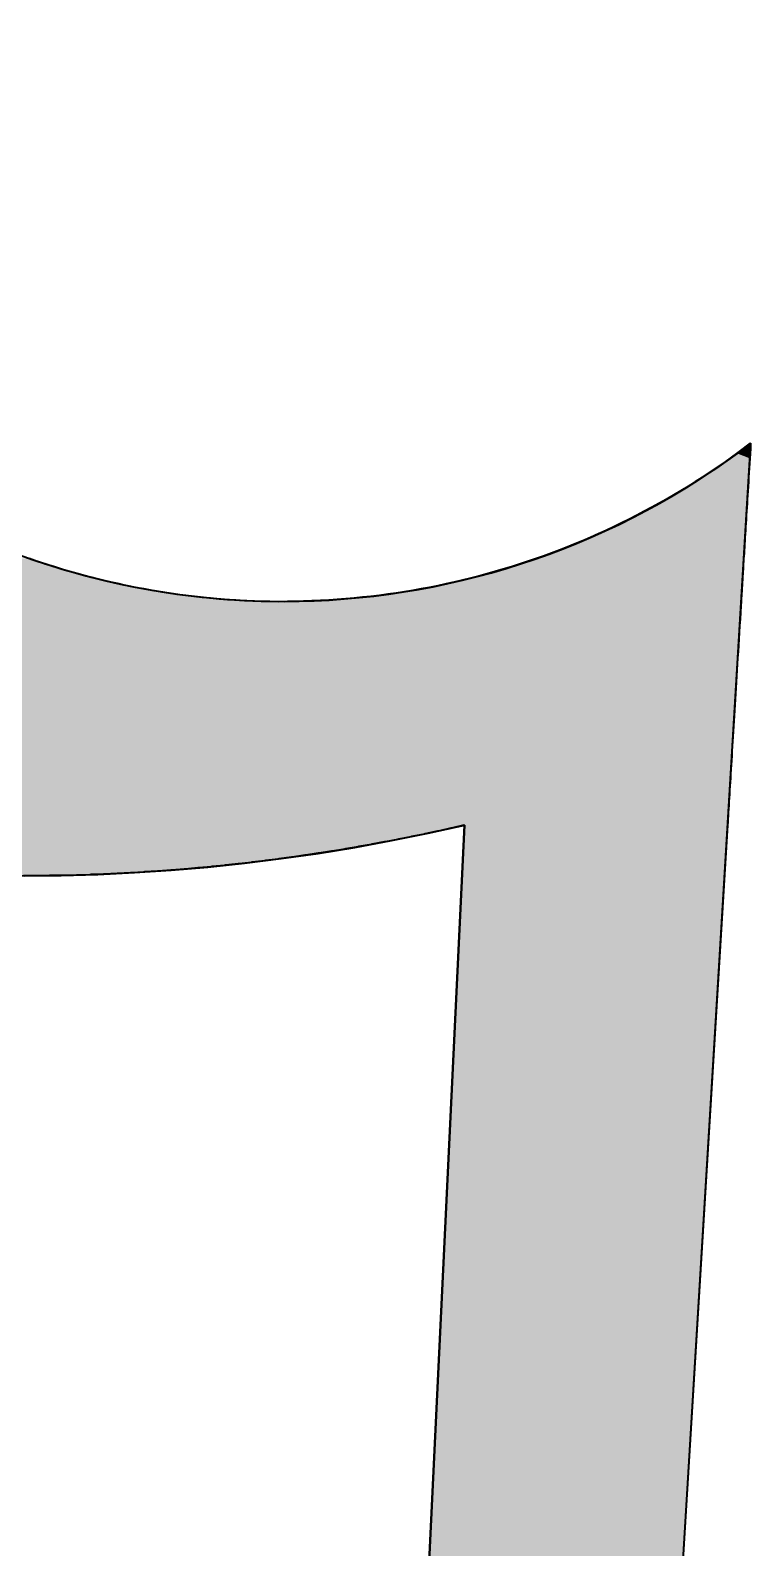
# Model space of a CAD drawing. Header units: inches. Extents: x -225 to -89, y -302 to -258.
# Drawn here: x -167.3082 to -167.0936, y -266.3035 to -265.852 of the extents above; entities that cross this region are included whole.
import ezdxf

# ---------------------------------------------------------------- set-up
doc = ezdxf.new("R2010")
doc.units = ezdxf.units.IN
doc.header["$MEASUREMENT"] = 0
doc.layers.add('A-Elev-Line-01', color=252, linetype='Continuous', lineweight=35)

# ---------------------------------------------------------------- blocks, each defined once
blk = doc.blocks.new('*U20')
at = {"color": 150, "linetype": 'Continuous'}
for p, q in [((2123.03, 1914.33), (2121.84, 1913.45)), ((2123.92, 1915), (2123.03, 1914.33)), ((2124.22, 1915.23), (2123.92, 1915)), ((2124.16, 1914.33), (2124.11, 1913.45)), ((2124.2, 1915), (2124.16, 1914.33)), ((2124.2, 1915), (2124.22, 1915.23)), ((2119.43, 1911.73), (2118.2, 1910.89)), ((2120.64, 1912.59), (2119.43, 1911.73)), ((2121.84, 1913.45), (2120.64, 1912.59)), ((2124.01, 1911.73), (2123.95, 1910.89)), ((2124.06, 1912.59), (2124.01, 1911.73)), ((2124.11, 1913.45), (2124.06, 1912.59)), ((2114.48, 1908.45), (2113.23, 1907.67)), ((2115.73, 1909.25), (2114.48, 1908.45)), ((2116.97, 1910.07), (2115.73, 1909.25)), ((2118.2, 1910.89), (2116.97, 1910.07)), ((2123.81, 1908.45), (2123.76, 1907.67)), ((2123.85, 1909.25), (2123.81, 1908.45)), ((2123.9, 1910.07), (2123.85, 1909.25)), ((2123.95, 1910.89), (2123.9, 1910.07)), ((2110.69, 1906.14), (2109.4, 1905.39)), ((2111.96, 1906.9), (2110.69, 1906.14)), ((2113.23, 1907.67), (2111.96, 1906.9)), ((2123.67, 1906.14), (2123.62, 1905.39)), ((2123.71, 1906.9), (2123.67, 1906.14)), ((2123.76, 1907.67), (2123.71, 1906.9)), ((2105.51, 1903.25), (2104.19, 1902.56)), ((2106.82, 1903.95), (2105.51, 1903.25)), ((2108.11, 1904.66), (2106.82, 1903.95)), ((2109.4, 1905.39), (2108.11, 1904.66)), ((2123.49, 1903.25), (2123.45, 1902.56)), ((2123.53, 1903.95), (2123.49, 1903.25)), ((2123.58, 1904.66), (2123.53, 1903.95)), ((2123.62, 1905.39), (2123.58, 1904.66)), ((2100.21, 1900.59), (2098.87, 1899.96)), ((2101.54, 1901.23), (2100.21, 1900.59)), ((2102.87, 1901.89), (2101.54, 1901.23)), ((2104.19, 1902.56), (2102.87, 1901.89)), ((2123.33, 1900.59), (2123.29, 1899.96)), ((2123.37, 1901.23), (2123.33, 1900.59)), ((2123.41, 1901.89), (2123.37, 1901.23)), ((2123.45, 1902.56), (2123.41, 1901.89)), ((2094.8, 1898.16), (2093.43, 1897.59)), ((2096.16, 1898.75), (2094.8, 1898.16)), ((2097.52, 1899.34), (2096.16, 1898.75)), ((2098.87, 1899.96), (2097.52, 1899.34)), ((2123.18, 1898.16), (2123.15, 1897.59)), ((2123.22, 1898.75), (2123.18, 1898.16)), ((2123.25, 1899.34), (2123.22, 1898.75)), ((2123.29, 1899.96), (2123.25, 1899.34)), ((1997.73, 1895.08), (1999.13, 1894.59)), ((2087.89, 1895.47), (2086.49, 1894.97)), ((2089.28, 1895.98), (2087.89, 1895.47)), ((2090.67, 1896.5), (2089.28, 1895.98)), ((2092.05, 1897.04), (2090.67, 1896.5)), ((2093.43, 1897.59), (2092.05, 1897.04)), ((2123.02, 1895.47), (2122.99, 1894.97)), ((2123.05, 1895.98), (2123.02, 1895.47)), ((2123.08, 1896.5), (2123.05, 1895.98)), ((2123.11, 1897.04), (2123.08, 1896.5)), ((2123.15, 1897.59), (2123.11, 1897.04)), ((1999.13, 1894.59), (2000.22, 1894.24)), ((2000.22, 1894.24), (2000.54, 1894.13)), ((2000.54, 1894.13), (2001.95, 1893.68)), ((2001.95, 1893.68), (2003.37, 1893.24)), ((2003.37, 1893.24), (2004.34, 1892.96)), ((2004.34, 1892.96), (2004.79, 1892.83)), ((2004.79, 1892.83), (2006.22, 1892.42)), ((2006.22, 1892.42), (2007.65, 1892.03)), ((2079.43, 1892.74), (2078, 1892.34)), ((2080.85, 1893.16), (2079.43, 1892.74)), ((2082.27, 1893.59), (2080.85, 1893.16)), ((2083.68, 1894.03), (2082.27, 1893.59)), ((2085.09, 1894.5), (2083.68, 1894.03)), ((2086.49, 1894.97), (2085.09, 1894.5)), ((2122.85, 1892.74), (2122.83, 1892.34)), ((2122.88, 1893.16), (2122.85, 1892.74)), ((2122.9, 1893.59), (2122.88, 1893.16)), ((2122.93, 1894.03), (2122.9, 1893.59)), ((2122.96, 1894.5), (2122.93, 1894.03)), ((2122.99, 1894.97), (2122.96, 1894.5)), ((2007.65, 1892.03), (2008.96, 1891.7)), ((2008.96, 1891.7), (2009.09, 1891.66)), ((2009.09, 1891.66), (2010.53, 1891.31)), ((2010.53, 1891.31), (2011.97, 1890.97)), ((2011.97, 1890.97), (2013.42, 1890.64)), ((2013.42, 1890.64), (2014.33, 1890.45)), ((2014.33, 1890.45), (2014.87, 1890.33)), ((2014.87, 1890.33), (2016.32, 1890.04)), ((2016.32, 1890.04), (2017.78, 1889.76)), ((2017.78, 1889.76), (2019.24, 1889.5)), ((2067.89, 1889.98), (2066.44, 1889.71)), ((2069.35, 1890.27), (2067.89, 1889.98)), ((2070.8, 1890.58), (2069.35, 1890.27)), ((2072.25, 1890.9), (2070.8, 1890.58)), ((2073.69, 1891.23), (2072.25, 1890.9)), ((2075.13, 1891.59), (2073.69, 1891.23)), ((2076.57, 1891.96), (2075.13, 1891.59)), ((2078, 1892.34), (2076.57, 1891.96)), ((2122.68, 1889.98), (2122.67, 1889.71)), ((2122.7, 1890.27), (2122.68, 1889.98)), ((2122.72, 1890.58), (2122.7, 1890.27)), ((2122.74, 1890.9), (2122.72, 1890.58)), ((2122.76, 1891.23), (2122.74, 1890.9)), ((2122.78, 1891.59), (2122.76, 1891.23)), ((2122.8, 1891.96), (2122.78, 1891.59)), ((2122.83, 1892.34), (2122.8, 1891.96)), ((2019.24, 1889.5), (2020.7, 1889.26)), ((2020.7, 1889.26), (2021, 1889.21)), ((2021, 1889.21), (2022.16, 1889.03)), ((2022.16, 1889.03), (2023.63, 1888.82)), ((2023.63, 1888.82), (2025.1, 1888.62)), ((2025.1, 1888.62), (2026.57, 1888.44)), ((2026.57, 1888.44), (2028.05, 1888.28)), ((2028.05, 1888.28), (2029.52, 1888.13)), ((2029.52, 1888.13), (2031, 1888)), ((2031, 1888), (2031.1, 1887.99)), ((2031.1, 1887.99), (2032.48, 1887.88)), ((2032.48, 1887.88), (2033.95, 1887.78)), ((2033.95, 1887.78), (2035.44, 1887.7)), ((2035.44, 1887.7), (2036.92, 1887.63)), ((2036.92, 1887.63), (2038.4, 1887.58)), ((2038.4, 1887.58), (2039.88, 1887.55)), ((2039.88, 1887.55), (2041.36, 1887.53)), ((2044.33, 1887.54), (2043.02, 1887.53)), ((2045.81, 1887.57), (2044.33, 1887.54)), ((2047.29, 1887.62), (2045.81, 1887.57)), ((2048.77, 1887.68), (2047.29, 1887.62)), ((2050.25, 1887.76), (2048.77, 1887.68)), ((2051.73, 1887.86), (2050.25, 1887.76)), ((2053.21, 1887.97), (2051.73, 1887.86)), ((2054.69, 1888.1), (2053.21, 1887.97)), ((2056.16, 1888.25), (2054.69, 1888.1)), ((2057.64, 1888.41), (2056.16, 1888.25)), ((2059.11, 1888.58), (2057.64, 1888.41)), ((2060.58, 1888.78), (2059.11, 1888.58)), ((2062.05, 1888.98), (2060.58, 1888.78)), ((2063.51, 1889.21), (2062.05, 1888.98)), ((2064.98, 1889.45), (2063.51, 1889.21)), ((2066.44, 1889.71), (2064.98, 1889.45)), ((2122.54, 1887.53), (2122.49, 1886.78)), ((2122.55, 1887.76), (2122.54, 1887.68)), ((2122.54, 1887.68), (2122.54, 1887.62)), ((2122.54, 1887.62), (2122.54, 1887.57)), ((2122.54, 1887.57), (2122.54, 1887.54)), ((2122.54, 1887.54), (2122.54, 1887.53)), ((2122.54, 1887.53), (2122.54, 1887.53)), ((2122.56, 1887.86), (2122.55, 1887.76)), ((2122.57, 1888.1), (2122.56, 1887.97)), ((2122.56, 1887.97), (2122.56, 1887.86)), ((2122.58, 1888.25), (2122.57, 1888.1)), ((2122.59, 1888.41), (2122.58, 1888.25)), ((2122.6, 1888.58), (2122.59, 1888.41)), ((2122.61, 1888.78), (2122.6, 1888.58)), ((2122.62, 1888.98), (2122.61, 1888.78)), ((2122.64, 1889.21), (2122.62, 1888.98)), ((2122.65, 1889.45), (2122.64, 1889.21)), ((2122.67, 1889.71), (2122.65, 1889.45)), ((2122.42, 1885.59), (2122.35, 1884.41)), ((2122.49, 1886.78), (2122.42, 1885.59)), ((2122.2, 1882.09), (2122.14, 1880.96)), ((2122.27, 1883.24), (2122.2, 1882.09)), ((2122.35, 1884.41), (2122.27, 1883.24)), ((2122.07, 1879.84), (2122, 1878.73)), ((2122.14, 1880.96), (2122.07, 1879.84)), ((2121.87, 1876.56), (2121.8, 1875.49)), ((2121.93, 1877.63), (2121.87, 1876.56)), ((2122, 1878.73), (2121.93, 1877.63)), ((2121.74, 1874.44), (2121.68, 1873.41)), ((2121.8, 1875.49), (2121.74, 1874.44)), ((2121.55, 1871.38), (2121.49, 1870.39)), ((2121.62, 1872.39), (2121.55, 1871.38)), ((2121.68, 1873.41), (2121.62, 1872.39)), ((2121.44, 1869.42), (2121.38, 1868.46)), ((2121.49, 1870.39), (2121.44, 1869.42)), ((2121.26, 1866.58), (2121.21, 1865.66)), ((2121.32, 1867.51), (2121.26, 1866.58)), ((2121.38, 1868.46), (2121.32, 1867.51)), ((2121.1, 1863.88), (2121.05, 1863.01)), ((2121.15, 1864.76), (2121.1, 1863.88)), ((2121.21, 1865.66), (2121.15, 1864.76)), ((2120.94, 1861.31), (2120.89, 1860.49)), ((2120.99, 1862.15), (2120.94, 1861.31)), ((2121.05, 1863.01), (2120.99, 1862.15)), ((2120.75, 1858.11), (2120.7, 1857.35)), ((2120.8, 1858.89), (2120.75, 1858.11)), ((2120.84, 1859.68), (2120.8, 1858.89)), ((2120.89, 1860.49), (2120.84, 1859.68)), ((2120.61, 1855.87), (2120.57, 1855.15)), ((2120.66, 1856.6), (2120.61, 1855.87)), ((2120.7, 1857.35), (2120.66, 1856.6)), ((2120.44, 1853.1), (2120.4, 1852.45)), ((2120.48, 1853.77), (2120.44, 1853.1)), ((2120.53, 1854.45), (2120.48, 1853.77)), ((2120.57, 1855.15), (2120.53, 1854.45)), ((2120.26, 1849.99), (2120.22, 1849.41)), ((2120.29, 1850.58), (2120.26, 1849.99)), ((2120.33, 1851.19), (2120.29, 1850.58)), ((2120.37, 1851.81), (2120.33, 1851.19)), ((2120.4, 1852.45), (2120.37, 1851.81)), ((2074.07, 1848.35), (2003.61, 394.27)), ((2120.16, 1848.35), (2031.84, 394.27)), ((2069.31, 1847.28), (2067.15, 1846.81)), ((2069.46, 1847.31), (2069.31, 1847.28)), ((2071.62, 1847.79), (2069.46, 1847.31)), ((2071.77, 1847.82), (2071.62, 1847.79)), ((2073.92, 1848.31), (2071.77, 1847.82)), ((2074.07, 1848.35), (2073.92, 1848.31)), ((2120.19, 1848.86), (2120.16, 1848.35)), ((2120.22, 1849.41), (2120.19, 1848.86)), ((2055.54, 1844.58), (2055.39, 1844.55)), ((2057.72, 1844.96), (2055.54, 1844.58)), ((2057.87, 1844.99), (2057.72, 1844.96)), ((2060.04, 1845.39), (2057.87, 1844.99)), ((2060.19, 1845.42), (2060.04, 1845.39)), ((2062.36, 1845.84), (2060.19, 1845.42)), ((2062.51, 1845.87), (2062.36, 1845.84)), ((2064.68, 1846.3), (2062.51, 1845.87)), ((2064.83, 1846.33), (2064.68, 1846.3)), ((2067, 1846.78), (2064.83, 1846.33)), ((2067.15, 1846.81), (2067, 1846.78)), ((2039.02, 1842.1), (2036.83, 1841.83)), ((2039.18, 1842.12), (2039.02, 1842.1)), ((2041.37, 1842.4), (2039.18, 1842.12)), ((2041.52, 1842.42), (2041.37, 1842.4)), ((2043.71, 1842.72), (2041.52, 1842.42)), ((2043.87, 1842.74), (2043.71, 1842.72)), ((2046.05, 1843.05), (2043.87, 1842.74)), ((2046.21, 1843.07), (2046.05, 1843.05)), ((2048.39, 1843.4), (2046.21, 1843.07)), ((2048.54, 1843.43), (2048.39, 1843.4)), ((2050.73, 1843.77), (2048.54, 1843.43)), ((2050.88, 1843.79), (2050.73, 1843.77)), ((2053.06, 1844.15), (2050.88, 1843.79)), ((2053.21, 1844.18), (2053.06, 1844.15)), ((2055.39, 1844.55), (2053.21, 1844.18)), ((1998.82, 1839.47), (1996.74, 1839.46)), ((1999.1, 1839.47), (1998.82, 1839.47)), ((2001.27, 1839.49), (1999.1, 1839.47)), ((2001.47, 1839.5), (2001.27, 1839.49)), ((2003.65, 1839.53), (2001.47, 1839.5)), ((2003.83, 1839.54), (2003.65, 1839.53)), ((2006.02, 1839.59), (2003.83, 1839.54)), ((2006.19, 1839.6), (2006.02, 1839.59)), ((2008.39, 1839.66), (2006.19, 1839.6)), ((2008.56, 1839.67), (2008.39, 1839.66)), ((2010.75, 1839.75), (2008.56, 1839.67)), ((2010.92, 1839.76), (2010.75, 1839.75)), ((2013.12, 1839.86), (2010.92, 1839.76)), ((2013.28, 1839.87), (2013.12, 1839.86)), ((2015.48, 1839.98), (2013.28, 1839.87)), ((2015.64, 1839.99), (2015.48, 1839.98)), ((2017.84, 1840.12), (2015.64, 1839.99)), ((2018, 1840.13), (2017.84, 1840.12)), ((2020.2, 1840.27), (2018, 1840.13)), ((2020.36, 1840.29), (2020.2, 1840.27)), ((2022.56, 1840.45), (2020.36, 1840.29)), ((2022.72, 1840.46), (2022.56, 1840.45)), ((2024.91, 1840.63), (2022.72, 1840.46)), ((2025.07, 1840.65), (2024.91, 1840.63)), ((2027.27, 1840.84), (2025.07, 1840.65)), ((2027.43, 1840.85), (2027.27, 1840.84)), ((2029.62, 1841.06), (2027.43, 1840.85)), ((2029.78, 1841.07), (2029.62, 1841.06)), ((2031.98, 1841.29), (2029.78, 1841.07)), ((2032.13, 1841.31), (2031.98, 1841.29)), ((2034.33, 1841.55), (2032.13, 1841.31)), ((2034.48, 1841.56), (2034.33, 1841.55)), ((2036.68, 1841.81), (2034.48, 1841.56)), ((2036.83, 1841.83), (2036.68, 1841.81))]:
    blk.add_line(p, q, dxfattribs=at)
for points in [[(2123.03, 1914.33), (2121.84, 1913.45), (2124.11, 1913.45)], [(2123.92, 1915), (2123.03, 1914.33), (2124.16, 1914.33)], [(2124.22, 1915.23), (2123.92, 1915), (2124.2, 1915)], [(2119.43, 1911.73), (2118.2, 1910.89), (2123.95, 1910.89)], [(2120.64, 1912.59), (2119.43, 1911.73), (2124.01, 1911.73)], [(2121.84, 1913.45), (2120.64, 1912.59), (2124.06, 1912.59)], [(2114.48, 1908.45), (2113.23, 1907.67), (2123.76, 1907.67)], [(2115.73, 1909.25), (2114.48, 1908.45), (2123.81, 1908.45)], [(2116.97, 1910.07), (2115.73, 1909.25), (2123.85, 1909.25)], [(2118.2, 1910.89), (2116.97, 1910.07), (2123.9, 1910.07)], [(2110.69, 1906.14), (2109.4, 1905.39), (2123.62, 1905.39)], [(2111.96, 1906.9), (2110.69, 1906.14), (2123.67, 1906.14)], [(2113.23, 1907.67), (2111.96, 1906.9), (2123.71, 1906.9)], [(2105.51, 1903.25), (2104.19, 1902.56), (2123.45, 1902.56)], [(2106.82, 1903.95), (2105.51, 1903.25), (2123.49, 1903.25)], [(2108.11, 1904.66), (2106.82, 1903.95), (2123.53, 1903.95)], [(2109.4, 1905.39), (2108.11, 1904.66), (2123.58, 1904.66)], [(2100.21, 1900.59), (2098.87, 1899.96), (2123.29, 1899.96)], [(2101.54, 1901.23), (2100.21, 1900.59), (2123.33, 1900.59)], [(2102.87, 1901.89), (2101.54, 1901.23), (2123.37, 1901.23)], [(2104.19, 1902.56), (2102.87, 1901.89), (2123.41, 1901.89)], [(2094.8, 1898.16), (2093.43, 1897.59), (2123.15, 1897.59)], [(2096.16, 1898.75), (2094.8, 1898.16), (2123.18, 1898.16)], [(2097.52, 1899.34), (2096.16, 1898.75), (2123.22, 1898.75)], [(2098.87, 1899.96), (2097.52, 1899.34), (2123.25, 1899.34)], [(1809.84, 1895.08), (1810.58, 1894.59), (1999.13, 1894.59)], [(2087.89, 1895.47), (2086.49, 1894.97), (2122.99, 1894.97)], [(2089.28, 1895.98), (2087.89, 1895.47), (2123.02, 1895.47)], [(2090.67, 1896.5), (2089.28, 1895.98), (2123.05, 1895.98)], [(2092.05, 1897.04), (2090.67, 1896.5), (2123.08, 1896.5)], [(2093.43, 1897.59), (2092.05, 1897.04), (2123.11, 1897.04)], [(1810.58, 1894.59), (1811.13, 1894.24), (2000.22, 1894.24)], [(1811.13, 1894.24), (1811.29, 1894.13), (2000.54, 1894.13)], [(1811.29, 1894.13), (1812, 1893.68), (2001.95, 1893.68)], [(1812, 1893.68), (1812.67, 1893.24), (2003.37, 1893.24)], [(1812.67, 1893.24), (1813.12, 1892.96), (2004.34, 1892.96)], [(1813.12, 1892.96), (1813.33, 1892.83), (2004.79, 1892.83)], [(1813.33, 1892.83), (1813.97, 1892.42), (2006.22, 1892.42)], [(1813.97, 1892.42), (1814.58, 1892.03), (2007.65, 1892.03)], [(2079.43, 1892.74), (2078, 1892.34), (2122.83, 1892.34)], [(2080.85, 1893.16), (2079.43, 1892.74), (2122.85, 1892.74)], [(2082.27, 1893.59), (2080.85, 1893.16), (2122.88, 1893.16)], [(2083.68, 1894.03), (2082.27, 1893.59), (2122.9, 1893.59)], [(2085.09, 1894.5), (2083.68, 1894.03), (2122.93, 1894.03)], [(2086.49, 1894.97), (2085.09, 1894.5), (2122.96, 1894.5)], [(1814.58, 1892.03), (1815.12, 1891.7), (2008.96, 1891.7)], [(1815.12, 1891.7), (1815.17, 1891.66), (2009.09, 1891.66)], [(1815.17, 1891.66), (1815.74, 1891.31), (2010.53, 1891.31)], [(1815.74, 1891.31), (1816.29, 1890.97), (2011.97, 1890.97)], [(1816.29, 1890.97), (1816.81, 1890.64), (2013.42, 1890.64)], [(1816.81, 1890.64), (1817.12, 1890.45), (2014.33, 1890.45)], [(1817.12, 1890.45), (1817.31, 1890.33), (2014.87, 1890.33)], [(1817.31, 1890.33), (1817.78, 1890.04), (2016.32, 1890.04)], [(1817.78, 1890.04), (1818.24, 1889.76), (2017.78, 1889.76)], [(1818.24, 1889.76), (1818.66, 1889.5), (2019.24, 1889.5)], [(2067.89, 1889.98), (2066.44, 1889.71), (2122.67, 1889.71)], [(2069.35, 1890.27), (2067.89, 1889.98), (2122.68, 1889.98)], [(2070.8, 1890.58), (2069.35, 1890.27), (2122.7, 1890.27)], [(2072.25, 1890.9), (2070.8, 1890.58), (2122.72, 1890.58)], [(2073.69, 1891.23), (2072.25, 1890.9), (2122.74, 1890.9)], [(2075.13, 1891.59), (2073.69, 1891.23), (2122.76, 1891.23)], [(2076.57, 1891.96), (2075.13, 1891.59), (2122.78, 1891.59)], [(2078, 1892.34), (2076.57, 1891.96), (2122.8, 1891.96)], [(1818.66, 1889.5), (1819.06, 1889.26), (2020.7, 1889.26)], [(1819.06, 1889.26), (1819.14, 1889.21), (2021, 1889.21)], [(1819.14, 1889.21), (1819.44, 1889.03), (2022.16, 1889.03)], [(1819.44, 1889.03), (1819.79, 1888.82), (2023.63, 1888.82)], [(1819.79, 1888.82), (1820.11, 1888.62), (2025.1, 1888.62)], [(1820.11, 1888.62), (1820.41, 1888.44), (2026.57, 1888.44)], [(1820.41, 1888.44), (1820.69, 1888.28), (2028.05, 1888.28)], [(1820.69, 1888.28), (1820.93, 1888.13), (2029.52, 1888.13)], [(1820.93, 1888.13), (1821.15, 1888), (2031, 1888)], [(1821.15, 1888), (1821.16, 1887.99), (2031.1, 1887.99)], [(1821.16, 1887.99), (1821.34, 1887.88), (2032.48, 1887.88)], [(1821.34, 1887.88), (1821.51, 1887.78), (2033.95, 1887.78)], [(1821.51, 1887.78), (1821.65, 1887.7), (2035.44, 1887.7)], [(1821.65, 1887.7), (1821.76, 1887.63), (2036.92, 1887.63)], [(1821.76, 1887.63), (1821.85, 1887.58), (2038.4, 1887.58)], [(1821.85, 1887.58), (1821.9, 1887.55), (2039.88, 1887.55)], [(1821.9, 1887.55), (1821.93, 1887.53), (2041.36, 1887.53)], [(1821.93, 1887.53), (1821.94, 1887.53), (2042.85, 1887.53)], [(1821.94, 1887.53), (1823.19, 1886.78), (2122.49, 1886.78)], [(2043.02, 1887.53), (2042.85, 1887.53), (2122.54, 1887.53)], [(2044.33, 1887.54), (2043.02, 1887.53), (2122.54, 1887.53)], [(2045.81, 1887.57), (2044.33, 1887.54), (2122.54, 1887.54)], [(2047.29, 1887.62), (2045.81, 1887.57), (2122.54, 1887.57)], [(2048.77, 1887.68), (2047.29, 1887.62), (2122.54, 1887.62)], [(2050.25, 1887.76), (2048.77, 1887.68), (2122.54, 1887.68)], [(2051.73, 1887.86), (2050.25, 1887.76), (2122.55, 1887.76)], [(2053.21, 1887.97), (2051.73, 1887.86), (2122.56, 1887.86)], [(2054.69, 1888.1), (2053.21, 1887.97), (2122.56, 1887.97)], [(2056.16, 1888.25), (2054.69, 1888.1), (2122.57, 1888.1)], [(2057.64, 1888.41), (2056.16, 1888.25), (2122.58, 1888.25)], [(2059.11, 1888.58), (2057.64, 1888.41), (2122.59, 1888.41)], [(2060.58, 1888.78), (2059.11, 1888.58), (2122.6, 1888.58)], [(2062.05, 1888.98), (2060.58, 1888.78), (2122.61, 1888.78)], [(2063.51, 1889.21), (2062.05, 1888.98), (2122.62, 1888.98)], [(2064.98, 1889.45), (2063.51, 1889.21), (2122.64, 1889.21)], [(2066.44, 1889.71), (2064.98, 1889.45), (2122.65, 1889.45)], [(1823.19, 1886.78), (1825.23, 1885.59), (2122.42, 1885.59)], [(1825.23, 1885.59), (1827.28, 1884.41), (2122.35, 1884.41)], [(1827.28, 1884.41), (1829.34, 1883.24), (2122.27, 1883.24)], [(1829.34, 1883.24), (1831.41, 1882.09), (2122.2, 1882.09)], [(1831.41, 1882.09), (1833.48, 1880.96), (2122.14, 1880.96)], [(1833.48, 1880.96), (1835.56, 1879.84), (2122.07, 1879.84)], [(1835.56, 1879.84), (1837.65, 1878.73), (2122, 1878.73)], [(1837.65, 1878.73), (1839.74, 1877.63), (2121.93, 1877.63)], [(1839.74, 1877.63), (1841.85, 1876.56), (2121.87, 1876.56)], [(1841.85, 1876.56), (1843.96, 1875.49), (2121.8, 1875.49)], [(1843.96, 1875.49), (1846.08, 1874.44), (2121.74, 1874.44)], [(1846.08, 1874.44), (1848.2, 1873.41), (2121.68, 1873.41)], [(1848.2, 1873.41), (1850.33, 1872.39), (2121.62, 1872.39)], [(1850.33, 1872.39), (1852.47, 1871.38), (2121.55, 1871.38)], [(1852.47, 1871.38), (1854.62, 1870.39), (2121.49, 1870.39)], [(1854.62, 1870.39), (1856.77, 1869.42), (2121.44, 1869.42)], [(1856.77, 1869.42), (1858.93, 1868.46), (2121.38, 1868.46)], [(1858.93, 1868.46), (1861.1, 1867.51), (2121.32, 1867.51)], [(1861.1, 1867.51), (1863.27, 1866.58), (2121.26, 1866.58)], [(1863.27, 1866.58), (1865.45, 1865.66), (2121.21, 1865.66)], [(1865.45, 1865.66), (1867.64, 1864.76), (2121.15, 1864.76)], [(1867.64, 1864.76), (1869.83, 1863.88), (2121.1, 1863.88)], [(1869.83, 1863.88), (1872.03, 1863.01), (2121.05, 1863.01)], [(1872.03, 1863.01), (1874.23, 1862.15), (2120.99, 1862.15)], [(1874.23, 1862.15), (1876.44, 1861.31), (2120.94, 1861.31)], [(1876.44, 1861.31), (1878.66, 1860.49), (2120.89, 1860.49)], [(1878.66, 1860.49), (1880.88, 1859.68), (2120.84, 1859.68)], [(1880.88, 1859.68), (1883.11, 1858.89), (2120.8, 1858.89)], [(1883.11, 1858.89), (1885.34, 1858.11), (2120.75, 1858.11)], [(1885.34, 1858.11), (1887.58, 1857.35), (2120.7, 1857.35)], [(1887.58, 1857.35), (1889.82, 1856.6), (2120.66, 1856.6)], [(1889.82, 1856.6), (1892.07, 1855.87), (2120.61, 1855.87)], [(1892.07, 1855.87), (1894.32, 1855.15), (2120.57, 1855.15)], [(1894.32, 1855.15), (1896.58, 1854.45), (2120.53, 1854.45)], [(1896.58, 1854.45), (1898.84, 1853.77), (2120.48, 1853.77)], [(1898.84, 1853.77), (1901.11, 1853.1), (2120.44, 1853.1)], [(1901.11, 1853.1), (1903.38, 1852.45), (2120.4, 1852.45)], [(1903.38, 1852.45), (1905.66, 1851.81), (2120.37, 1851.81)], [(1905.66, 1851.81), (1907.94, 1851.19), (2120.33, 1851.19)], [(1907.94, 1851.19), (1910.22, 1850.58), (2120.29, 1850.58)], [(1910.22, 1850.58), (1912.51, 1849.99), (2120.26, 1849.99)], [(1912.51, 1849.99), (1914.8, 1849.41), (2120.22, 1849.41)], [(1914.8, 1849.41), (1917.1, 1848.86), (2120.19, 1848.86)], [(1917.1, 1848.86), (1919.25, 1848.35), (2120.16, 1848.35)], [(1919.25, 1848.35), (1919.4, 1848.31), (2073.92, 1848.31)], [(1919.4, 1848.31), (1921.56, 1847.82), (2071.77, 1847.82)], [(1921.56, 1847.82), (1921.71, 1847.79), (2071.62, 1847.79)], [(1921.71, 1847.79), (1923.87, 1847.31), (2069.46, 1847.31)], [(1923.87, 1847.31), (1924.01, 1847.28), (2069.31, 1847.28)], [(1924.01, 1847.28), (1926.18, 1846.81), (2067.15, 1846.81)], [(2074.07, 1848.35), (2003.61, 394.27), (2031.84, 394.27)], [(1926.18, 1846.81), (1926.33, 1846.78), (2067, 1846.78)], [(1926.33, 1846.78), (1928.49, 1846.33), (2064.83, 1846.33)], [(1928.49, 1846.33), (1928.64, 1846.3), (2064.68, 1846.3)], [(1928.64, 1846.3), (1930.81, 1845.87), (2062.51, 1845.87)], [(1930.81, 1845.87), (1930.96, 1845.84), (2062.36, 1845.84)], [(1930.96, 1845.84), (1933.13, 1845.42), (2060.19, 1845.42)], [(1933.13, 1845.42), (1933.28, 1845.39), (2060.04, 1845.39)], [(1933.28, 1845.39), (1935.46, 1844.99), (2057.87, 1844.99)], [(1935.46, 1844.99), (1935.6, 1844.96), (2057.72, 1844.96)], [(1935.6, 1844.96), (1937.78, 1844.58), (2055.54, 1844.58)], [(1937.78, 1844.58), (1937.93, 1844.55), (2055.39, 1844.55)], [(1937.93, 1844.55), (1940.11, 1844.18), (2053.21, 1844.18)], [(1940.11, 1844.18), (1940.26, 1844.15), (2053.06, 1844.15)], [(1940.26, 1844.15), (1942.45, 1843.79), (2050.88, 1843.79)], [(1942.45, 1843.79), (1942.6, 1843.77), (2050.73, 1843.77)], [(1942.6, 1843.77), (1944.78, 1843.43), (2048.54, 1843.43)], [(1944.78, 1843.43), (1944.93, 1843.4), (2048.39, 1843.4)], [(1944.93, 1843.4), (1947.12, 1843.07), (2046.21, 1843.07)], [(1947.12, 1843.07), (1947.27, 1843.05), (2046.05, 1843.05)], [(1947.27, 1843.05), (1949.46, 1842.74), (2043.87, 1842.74)], [(1949.46, 1842.74), (1949.61, 1842.72), (2043.71, 1842.72)], [(1949.61, 1842.72), (1951.8, 1842.42), (2041.52, 1842.42)], [(1951.8, 1842.42), (1951.95, 1842.4), (2041.37, 1842.4)], [(1951.95, 1842.4), (1954.15, 1842.12), (2039.18, 1842.12)], [(1954.15, 1842.12), (1954.3, 1842.1), (2039.02, 1842.1)], [(1954.3, 1842.1), (1956.5, 1841.83), (2036.83, 1841.83)], [(1956.5, 1841.83), (1956.64, 1841.81), (2036.68, 1841.81)], [(1956.64, 1841.81), (1958.84, 1841.56), (2034.48, 1841.56)], [(1958.84, 1841.56), (1958.99, 1841.55), (2034.33, 1841.55)], [(1958.99, 1841.55), (1961.19, 1841.31), (2032.13, 1841.31)], [(1961.19, 1841.31), (1961.34, 1841.29), (2031.98, 1841.29)], [(1961.34, 1841.29), (1963.55, 1841.07), (2029.78, 1841.07)], [(1963.55, 1841.07), (1963.69, 1841.06), (2029.62, 1841.06)], [(1963.69, 1841.06), (1965.9, 1840.85), (2027.43, 1840.85)], [(1965.9, 1840.85), (1966.05, 1840.84), (2027.27, 1840.84)], [(1966.05, 1840.84), (1968.26, 1840.65), (2025.07, 1840.65)], [(1968.26, 1840.65), (1968.4, 1840.63), (2024.91, 1840.63)], [(1968.4, 1840.63), (1970.61, 1840.46), (2022.72, 1840.46)], [(1970.61, 1840.46), (1970.76, 1840.45), (2022.56, 1840.45)], [(1970.76, 1840.45), (1972.97, 1840.29), (2020.36, 1840.29)], [(1972.97, 1840.29), (1973.12, 1840.27), (2020.2, 1840.27)], [(1973.12, 1840.27), (1975.33, 1840.13), (2018, 1840.13)], [(1975.33, 1840.13), (1975.48, 1840.12), (2017.84, 1840.12)], [(1975.48, 1840.12), (1977.69, 1839.99), (2015.64, 1839.99)], [(1977.69, 1839.99), (1977.84, 1839.98), (2015.48, 1839.98)], [(1977.84, 1839.98), (1980.05, 1839.87), (2013.28, 1839.87)], [(1980.05, 1839.87), (1980.2, 1839.86), (2013.12, 1839.86)], [(1980.2, 1839.86), (1982.42, 1839.76), (2010.92, 1839.76)], [(1982.42, 1839.76), (1982.56, 1839.75), (2010.75, 1839.75)], [(1982.56, 1839.75), (1984.78, 1839.67), (2008.56, 1839.67)], [(1984.78, 1839.67), (1984.92, 1839.66), (2008.39, 1839.66)], [(1984.92, 1839.66), (1987.15, 1839.6), (2006.19, 1839.6)], [(1987.15, 1839.6), (1987.28, 1839.59), (2006.02, 1839.59)], [(1987.28, 1839.59), (1989.51, 1839.54), (2003.83, 1839.54)], [(1989.51, 1839.54), (1989.65, 1839.53), (2003.65, 1839.53)], [(1989.65, 1839.53), (1991.89, 1839.5), (2001.47, 1839.5)], [(1991.89, 1839.5), (1992.01, 1839.49), (2001.27, 1839.49)], [(1992.01, 1839.49), (1994.27, 1839.47), (1999.1, 1839.47)], [(1994.27, 1839.47), (1994.37, 1839.47), (1998.82, 1839.47)]]:
    blk.add_solid(points, dxfattribs=at)
at = {"color": 150, "linetype": 'Continuous', "extrusion": (0, 0, -1)}
for points in [[(-2123.03, 1914.33), (-2124.16, 1914.33), (-2124.11, 1913.45)], [(-2123.92, 1915), (-2124.2, 1915), (-2124.16, 1914.33)], [(-2119.43, 1911.73), (-2124.01, 1911.73), (-2123.95, 1910.89)], [(-2120.64, 1912.59), (-2124.06, 1912.59), (-2124.01, 1911.73)], [(-2121.84, 1913.45), (-2124.11, 1913.45), (-2124.06, 1912.59)], [(-2114.48, 1908.45), (-2123.81, 1908.45), (-2123.76, 1907.67)], [(-2115.73, 1909.25), (-2123.85, 1909.25), (-2123.81, 1908.45)], [(-2116.97, 1910.07), (-2123.9, 1910.07), (-2123.85, 1909.25)], [(-2118.2, 1910.89), (-2123.95, 1910.89), (-2123.9, 1910.07)], [(-2110.69, 1906.14), (-2123.67, 1906.14), (-2123.62, 1905.39)], [(-2111.96, 1906.9), (-2123.71, 1906.9), (-2123.67, 1906.14)], [(-2113.23, 1907.67), (-2123.76, 1907.67), (-2123.71, 1906.9)], [(-2105.51, 1903.25), (-2123.49, 1903.25), (-2123.45, 1902.56)], [(-2106.82, 1903.95), (-2123.53, 1903.95), (-2123.49, 1903.25)], [(-2108.11, 1904.66), (-2123.58, 1904.66), (-2123.53, 1903.95)], [(-2109.4, 1905.39), (-2123.62, 1905.39), (-2123.58, 1904.66)], [(-2100.21, 1900.59), (-2123.33, 1900.59), (-2123.29, 1899.96)], [(-2101.54, 1901.23), (-2123.37, 1901.23), (-2123.33, 1900.59)], [(-2102.87, 1901.89), (-2123.41, 1901.89), (-2123.37, 1901.23)], [(-2104.19, 1902.56), (-2123.45, 1902.56), (-2123.41, 1901.89)], [(-2094.8, 1898.16), (-2123.18, 1898.16), (-2123.15, 1897.59)], [(-2096.16, 1898.75), (-2123.22, 1898.75), (-2123.18, 1898.16)], [(-2097.52, 1899.34), (-2123.25, 1899.34), (-2123.22, 1898.75)], [(-2098.87, 1899.96), (-2123.29, 1899.96), (-2123.25, 1899.34)], [(-1809.84, 1895.08), (-1997.73, 1895.08), (-1999.13, 1894.59)], [(-2087.89, 1895.47), (-2123.02, 1895.47), (-2122.99, 1894.97)], [(-2089.28, 1895.98), (-2123.05, 1895.98), (-2123.02, 1895.47)], [(-2090.67, 1896.5), (-2123.08, 1896.5), (-2123.05, 1895.98)], [(-2092.05, 1897.04), (-2123.11, 1897.04), (-2123.08, 1896.5)], [(-2093.43, 1897.59), (-2123.15, 1897.59), (-2123.11, 1897.04)], [(-1810.58, 1894.59), (-1999.13, 1894.59), (-2000.22, 1894.24)], [(-1811.13, 1894.24), (-2000.22, 1894.24), (-2000.54, 1894.13)], [(-1811.29, 1894.13), (-2000.54, 1894.13), (-2001.95, 1893.68)], [(-1812, 1893.68), (-2001.95, 1893.68), (-2003.37, 1893.24)], [(-1812.67, 1893.24), (-2003.37, 1893.24), (-2004.34, 1892.96)], [(-1813.12, 1892.96), (-2004.34, 1892.96), (-2004.79, 1892.83)], [(-1813.33, 1892.83), (-2004.79, 1892.83), (-2006.22, 1892.42)], [(-1813.97, 1892.42), (-2006.22, 1892.42), (-2007.65, 1892.03)], [(-2079.43, 1892.74), (-2122.85, 1892.74), (-2122.83, 1892.34)], [(-2080.85, 1893.16), (-2122.88, 1893.16), (-2122.85, 1892.74)], [(-2082.27, 1893.59), (-2122.9, 1893.59), (-2122.88, 1893.16)], [(-2083.68, 1894.03), (-2122.93, 1894.03), (-2122.9, 1893.59)], [(-2085.09, 1894.5), (-2122.96, 1894.5), (-2122.93, 1894.03)], [(-2086.49, 1894.97), (-2122.99, 1894.97), (-2122.96, 1894.5)], [(-1814.58, 1892.03), (-2007.65, 1892.03), (-2008.96, 1891.7)], [(-1815.12, 1891.7), (-2008.96, 1891.7), (-2009.09, 1891.66)], [(-1815.17, 1891.66), (-2009.09, 1891.66), (-2010.53, 1891.31)], [(-1815.74, 1891.31), (-2010.53, 1891.31), (-2011.97, 1890.97)], [(-1816.29, 1890.97), (-2011.97, 1890.97), (-2013.42, 1890.64)], [(-1816.81, 1890.64), (-2013.42, 1890.64), (-2014.33, 1890.45)], [(-1817.12, 1890.45), (-2014.33, 1890.45), (-2014.87, 1890.33)], [(-1817.31, 1890.33), (-2014.87, 1890.33), (-2016.32, 1890.04)], [(-1817.78, 1890.04), (-2016.32, 1890.04), (-2017.78, 1889.76)], [(-1818.24, 1889.76), (-2017.78, 1889.76), (-2019.24, 1889.5)], [(-2067.89, 1889.98), (-2122.68, 1889.98), (-2122.67, 1889.71)], [(-2069.35, 1890.27), (-2122.7, 1890.27), (-2122.68, 1889.98)], [(-2070.8, 1890.58), (-2122.72, 1890.58), (-2122.7, 1890.27)], [(-2072.25, 1890.9), (-2122.74, 1890.9), (-2122.72, 1890.58)], [(-2073.69, 1891.23), (-2122.76, 1891.23), (-2122.74, 1890.9)], [(-2075.13, 1891.59), (-2122.78, 1891.59), (-2122.76, 1891.23)], [(-2076.57, 1891.96), (-2122.8, 1891.96), (-2122.78, 1891.59)], [(-2078, 1892.34), (-2122.83, 1892.34), (-2122.8, 1891.96)], [(-1818.66, 1889.5), (-2019.24, 1889.5), (-2020.7, 1889.26)], [(-1819.06, 1889.26), (-2020.7, 1889.26), (-2021, 1889.21)], [(-1819.14, 1889.21), (-2021, 1889.21), (-2022.16, 1889.03)], [(-1819.44, 1889.03), (-2022.16, 1889.03), (-2023.63, 1888.82)], [(-1819.79, 1888.82), (-2023.63, 1888.82), (-2025.1, 1888.62)], [(-1820.11, 1888.62), (-2025.1, 1888.62), (-2026.57, 1888.44)], [(-1820.41, 1888.44), (-2026.57, 1888.44), (-2028.05, 1888.28)], [(-1820.69, 1888.28), (-2028.05, 1888.28), (-2029.52, 1888.13)], [(-1820.93, 1888.13), (-2029.52, 1888.13), (-2031, 1888)], [(-1821.15, 1888), (-2031, 1888), (-2031.1, 1887.99)], [(-1821.16, 1887.99), (-2031.1, 1887.99), (-2032.48, 1887.88)], [(-1821.34, 1887.88), (-2032.48, 1887.88), (-2033.95, 1887.78)], [(-1821.51, 1887.78), (-2033.95, 1887.78), (-2035.44, 1887.7)], [(-1821.65, 1887.7), (-2035.44, 1887.7), (-2036.92, 1887.63)], [(-1821.76, 1887.63), (-2036.92, 1887.63), (-2038.4, 1887.58)], [(-1821.85, 1887.58), (-2038.4, 1887.58), (-2039.88, 1887.55)], [(-1821.9, 1887.55), (-2039.88, 1887.55), (-2041.36, 1887.53)], [(-1821.93, 1887.53), (-2041.36, 1887.53), (-2042.85, 1887.53)], [(-1821.94, 1887.53), (-2122.54, 1887.53), (-2122.49, 1886.78)], [(-2043.02, 1887.53), (-2122.54, 1887.53), (-2122.54, 1887.53)], [(-2044.33, 1887.54), (-2122.54, 1887.54), (-2122.54, 1887.53)], [(-2045.81, 1887.57), (-2122.54, 1887.57), (-2122.54, 1887.54)], [(-2047.29, 1887.62), (-2122.54, 1887.62), (-2122.54, 1887.57)], [(-2048.77, 1887.68), (-2122.54, 1887.68), (-2122.54, 1887.62)], [(-2050.25, 1887.76), (-2122.55, 1887.76), (-2122.54, 1887.68)], [(-2051.73, 1887.86), (-2122.56, 1887.86), (-2122.55, 1887.76)], [(-2053.21, 1887.97), (-2122.56, 1887.97), (-2122.56, 1887.86)], [(-2054.69, 1888.1), (-2122.57, 1888.1), (-2122.56, 1887.97)], [(-2056.16, 1888.25), (-2122.58, 1888.25), (-2122.57, 1888.1)], [(-2057.64, 1888.41), (-2122.59, 1888.41), (-2122.58, 1888.25)], [(-2059.11, 1888.58), (-2122.6, 1888.58), (-2122.59, 1888.41)], [(-2060.58, 1888.78), (-2122.61, 1888.78), (-2122.6, 1888.58)], [(-2062.05, 1888.98), (-2122.62, 1888.98), (-2122.61, 1888.78)], [(-2063.51, 1889.21), (-2122.64, 1889.21), (-2122.62, 1888.98)], [(-2064.98, 1889.45), (-2122.65, 1889.45), (-2122.64, 1889.21)], [(-2066.44, 1889.71), (-2122.67, 1889.71), (-2122.65, 1889.45)], [(-1823.19, 1886.78), (-2122.49, 1886.78), (-2122.42, 1885.59)], [(-1825.23, 1885.59), (-2122.42, 1885.59), (-2122.35, 1884.41)], [(-1827.28, 1884.41), (-2122.35, 1884.41), (-2122.27, 1883.24)], [(-1829.34, 1883.24), (-2122.27, 1883.24), (-2122.2, 1882.09)], [(-1831.41, 1882.09), (-2122.2, 1882.09), (-2122.14, 1880.96)], [(-1833.48, 1880.96), (-2122.14, 1880.96), (-2122.07, 1879.84)], [(-1835.56, 1879.84), (-2122.07, 1879.84), (-2122, 1878.73)], [(-1837.65, 1878.73), (-2122, 1878.73), (-2121.93, 1877.63)], [(-1839.74, 1877.63), (-2121.93, 1877.63), (-2121.87, 1876.56)], [(-1841.85, 1876.56), (-2121.87, 1876.56), (-2121.8, 1875.49)], [(-1843.96, 1875.49), (-2121.8, 1875.49), (-2121.74, 1874.44)], [(-1846.08, 1874.44), (-2121.74, 1874.44), (-2121.68, 1873.41)], [(-1848.2, 1873.41), (-2121.68, 1873.41), (-2121.62, 1872.39)], [(-1850.33, 1872.39), (-2121.62, 1872.39), (-2121.55, 1871.38)], [(-1852.47, 1871.38), (-2121.55, 1871.38), (-2121.49, 1870.39)], [(-1854.62, 1870.39), (-2121.49, 1870.39), (-2121.44, 1869.42)], [(-1856.77, 1869.42), (-2121.44, 1869.42), (-2121.38, 1868.46)], [(-1858.93, 1868.46), (-2121.38, 1868.46), (-2121.32, 1867.51)], [(-1861.1, 1867.51), (-2121.32, 1867.51), (-2121.26, 1866.58)], [(-1863.27, 1866.58), (-2121.26, 1866.58), (-2121.21, 1865.66)], [(-1865.45, 1865.66), (-2121.21, 1865.66), (-2121.15, 1864.76)], [(-1867.64, 1864.76), (-2121.15, 1864.76), (-2121.1, 1863.88)], [(-1869.83, 1863.88), (-2121.1, 1863.88), (-2121.05, 1863.01)], [(-1872.03, 1863.01), (-2121.05, 1863.01), (-2120.99, 1862.15)], [(-1874.23, 1862.15), (-2120.99, 1862.15), (-2120.94, 1861.31)], [(-1876.44, 1861.31), (-2120.94, 1861.31), (-2120.89, 1860.49)], [(-1878.66, 1860.49), (-2120.89, 1860.49), (-2120.84, 1859.68)], [(-1880.88, 1859.68), (-2120.84, 1859.68), (-2120.8, 1858.89)], [(-1883.11, 1858.89), (-2120.8, 1858.89), (-2120.75, 1858.11)], [(-1885.34, 1858.11), (-2120.75, 1858.11), (-2120.7, 1857.35)], [(-1887.58, 1857.35), (-2120.7, 1857.35), (-2120.66, 1856.6)], [(-1889.82, 1856.6), (-2120.66, 1856.6), (-2120.61, 1855.87)], [(-1892.07, 1855.87), (-2120.61, 1855.87), (-2120.57, 1855.15)], [(-1894.32, 1855.15), (-2120.57, 1855.15), (-2120.53, 1854.45)], [(-1896.58, 1854.45), (-2120.53, 1854.45), (-2120.48, 1853.77)], [(-1898.84, 1853.77), (-2120.48, 1853.77), (-2120.44, 1853.1)], [(-1901.11, 1853.1), (-2120.44, 1853.1), (-2120.4, 1852.45)], [(-1903.38, 1852.45), (-2120.4, 1852.45), (-2120.37, 1851.81)], [(-1905.66, 1851.81), (-2120.37, 1851.81), (-2120.33, 1851.19)], [(-1907.94, 1851.19), (-2120.33, 1851.19), (-2120.29, 1850.58)], [(-1910.22, 1850.58), (-2120.29, 1850.58), (-2120.26, 1849.99)], [(-1912.51, 1849.99), (-2120.26, 1849.99), (-2120.22, 1849.41)], [(-1914.8, 1849.41), (-2120.22, 1849.41), (-2120.19, 1848.86)], [(-1917.1, 1848.86), (-2120.19, 1848.86), (-2120.16, 1848.35)], [(-1919.25, 1848.35), (-2074.07, 1848.35), (-2073.92, 1848.31)], [(-1919.4, 1848.31), (-2073.92, 1848.31), (-2071.77, 1847.82)], [(-1921.56, 1847.82), (-2071.77, 1847.82), (-2071.62, 1847.79)], [(-1921.71, 1847.79), (-2071.62, 1847.79), (-2069.46, 1847.31)], [(-1923.87, 1847.31), (-2069.46, 1847.31), (-2069.31, 1847.28)], [(-1924.01, 1847.28), (-2069.31, 1847.28), (-2067.15, 1846.81)], [(-2074.07, 1848.35), (-2120.16, 1848.35), (-2031.84, 394.27)], [(-1926.18, 1846.81), (-2067.15, 1846.81), (-2067, 1846.78)], [(-1926.33, 1846.78), (-2067, 1846.78), (-2064.83, 1846.33)], [(-1928.49, 1846.33), (-2064.83, 1846.33), (-2064.68, 1846.3)], [(-1928.64, 1846.3), (-2064.68, 1846.3), (-2062.51, 1845.87)], [(-1930.81, 1845.87), (-2062.51, 1845.87), (-2062.36, 1845.84)], [(-1930.96, 1845.84), (-2062.36, 1845.84), (-2060.19, 1845.42)], [(-1933.13, 1845.42), (-2060.19, 1845.42), (-2060.04, 1845.39)], [(-1933.28, 1845.39), (-2060.04, 1845.39), (-2057.87, 1844.99)], [(-1935.46, 1844.99), (-2057.87, 1844.99), (-2057.72, 1844.96)], [(-1935.6, 1844.96), (-2057.72, 1844.96), (-2055.54, 1844.58)], [(-1937.78, 1844.58), (-2055.54, 1844.58), (-2055.39, 1844.55)], [(-1937.93, 1844.55), (-2055.39, 1844.55), (-2053.21, 1844.18)], [(-1940.11, 1844.18), (-2053.21, 1844.18), (-2053.06, 1844.15)], [(-1940.26, 1844.15), (-2053.06, 1844.15), (-2050.88, 1843.79)], [(-1942.45, 1843.79), (-2050.88, 1843.79), (-2050.73, 1843.77)], [(-1942.6, 1843.77), (-2050.73, 1843.77), (-2048.54, 1843.43)], [(-1944.78, 1843.43), (-2048.54, 1843.43), (-2048.39, 1843.4)], [(-1944.93, 1843.4), (-2048.39, 1843.4), (-2046.21, 1843.07)], [(-1947.12, 1843.07), (-2046.21, 1843.07), (-2046.05, 1843.05)], [(-1947.27, 1843.05), (-2046.05, 1843.05), (-2043.87, 1842.74)], [(-1949.46, 1842.74), (-2043.87, 1842.74), (-2043.71, 1842.72)], [(-1949.61, 1842.72), (-2043.71, 1842.72), (-2041.52, 1842.42)], [(-1951.8, 1842.42), (-2041.52, 1842.42), (-2041.37, 1842.4)], [(-1951.95, 1842.4), (-2041.37, 1842.4), (-2039.18, 1842.12)], [(-1954.15, 1842.12), (-2039.18, 1842.12), (-2039.02, 1842.1)], [(-1954.3, 1842.1), (-2039.02, 1842.1), (-2036.83, 1841.83)], [(-1956.5, 1841.83), (-2036.83, 1841.83), (-2036.68, 1841.81)], [(-1956.64, 1841.81), (-2036.68, 1841.81), (-2034.48, 1841.56)], [(-1958.84, 1841.56), (-2034.48, 1841.56), (-2034.33, 1841.55)], [(-1958.99, 1841.55), (-2034.33, 1841.55), (-2032.13, 1841.31)], [(-1961.19, 1841.31), (-2032.13, 1841.31), (-2031.98, 1841.29)], [(-1961.34, 1841.29), (-2031.98, 1841.29), (-2029.78, 1841.07)], [(-1963.55, 1841.07), (-2029.78, 1841.07), (-2029.62, 1841.06)], [(-1963.69, 1841.06), (-2029.62, 1841.06), (-2027.43, 1840.85)], [(-1965.9, 1840.85), (-2027.43, 1840.85), (-2027.27, 1840.84)], [(-1966.05, 1840.84), (-2027.27, 1840.84), (-2025.07, 1840.65)], [(-1968.26, 1840.65), (-2025.07, 1840.65), (-2024.91, 1840.63)], [(-1968.4, 1840.63), (-2024.91, 1840.63), (-2022.72, 1840.46)], [(-1970.61, 1840.46), (-2022.72, 1840.46), (-2022.56, 1840.45)], [(-1970.76, 1840.45), (-2022.56, 1840.45), (-2020.36, 1840.29)], [(-1972.97, 1840.29), (-2020.36, 1840.29), (-2020.2, 1840.27)], [(-1973.12, 1840.27), (-2020.2, 1840.27), (-2018, 1840.13)], [(-1975.33, 1840.13), (-2018, 1840.13), (-2017.84, 1840.12)], [(-1975.48, 1840.12), (-2017.84, 1840.12), (-2015.64, 1839.99)], [(-1977.69, 1839.99), (-2015.64, 1839.99), (-2015.48, 1839.98)], [(-1977.84, 1839.98), (-2015.48, 1839.98), (-2013.28, 1839.87)], [(-1980.05, 1839.87), (-2013.28, 1839.87), (-2013.12, 1839.86)], [(-1980.2, 1839.86), (-2013.12, 1839.86), (-2010.92, 1839.76)], [(-1982.42, 1839.76), (-2010.92, 1839.76), (-2010.75, 1839.75)], [(-1982.56, 1839.75), (-2010.75, 1839.75), (-2008.56, 1839.67)], [(-1984.78, 1839.67), (-2008.56, 1839.67), (-2008.39, 1839.66)], [(-1984.92, 1839.66), (-2008.39, 1839.66), (-2006.19, 1839.6)], [(-1987.15, 1839.6), (-2006.19, 1839.6), (-2006.02, 1839.59)], [(-1987.28, 1839.59), (-2006.02, 1839.59), (-2003.83, 1839.54)], [(-1989.51, 1839.54), (-2003.83, 1839.54), (-2003.65, 1839.53)], [(-1989.65, 1839.53), (-2003.65, 1839.53), (-2001.47, 1839.5)], [(-1991.89, 1839.5), (-2001.47, 1839.5), (-2001.27, 1839.49)], [(-1992.01, 1839.49), (-2001.27, 1839.49), (-1999.1, 1839.47)], [(-1994.27, 1839.47), (-1999.1, 1839.47), (-1998.82, 1839.47)], [(-1994.37, 1839.47), (-1998.82, 1839.47), (-1996.74, 1839.46)]]:
    blk.add_solid(points, dxfattribs=at)
blk = doc.blocks.new('144')
at = {"color": 150}
for p, q in [((-314.29134, 41.54197), (-314.44926, 38.94167)), ((-314.49625, 38.95791), (-314.37654, 41.42835))]:
    blk.add_line(p, q, dxfattribs=at)
for centre, radius, start, end in [((-314.50805, 41.99365), 0.58039, 214.50498, 283.0968), ((-314.43059, 41.72446), 0.22954, 235.039, 307.346)]:
    blk.add_arc(centre, radius, start, end, dxfattribs=at)
at = {"color": 150, "linetype": 'Continuous', "xscale": 0.0016989692132326, "yscale": 0.0016989692132326, "zscale": 0.0016989692132326}
blk.add_blockref('*U20', (-317.90032, 38.28806), dxfattribs=at)

msp = doc.modelspace()

# ---------------------------------------------------------------- block references
at = {"layer": 'A-Elev-Line-01'}
msp.add_blockref('144', (147.19772, -307.51684), dxfattribs=at)

doc.saveas('drawing.dxf')
